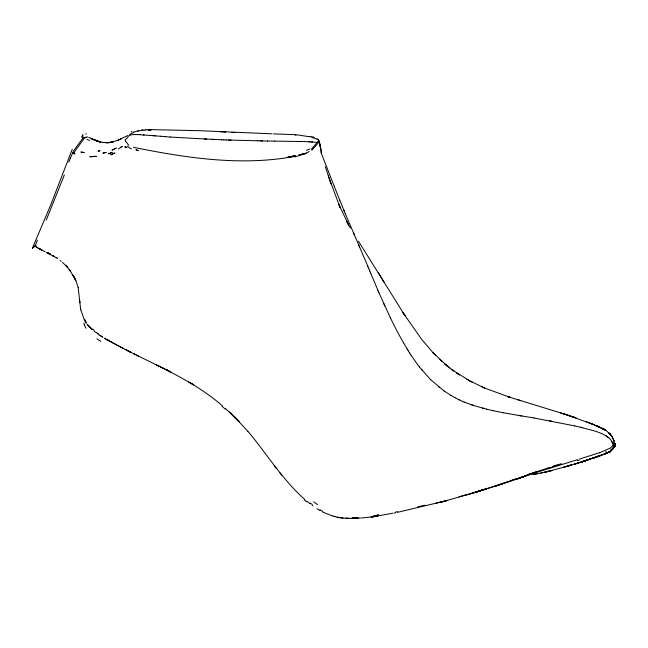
<?xml version="1.0" encoding="UTF-8"?>
<svg xmlns="http://www.w3.org/2000/svg" width="648" height="648" viewBox="0 0 648 648"><rect width="100%" height="100%" fill="white"/><g stroke="black" fill="none" stroke-linecap="round" stroke-linejoin="round"><path stroke-width="0.97" d="M86.022 137.076L82.92 138.121L82.847 134.46L81.656 137.255M531.733 473.704L527.65 474.838M613.47 447.744L615.584 445.516L614.831 443.289L615.446 445.856M563.914 467.192L581.402 462.056L604.851 453.9L609.898 451.705L613.113 448.076M86.111 133.488L85.892 134.241M614.183 442.965L613.478 444.909A9.769 5.111 4.1 0 1 613.162 445.346L612.611 443.418M57.769 258.431L56.595 257.523M32.4 248.216L50.674 205.043L72.244 149.283M515.12 479.18L510.948 480.67L515.128 479.147M506.801 482.161L510.956 480.638M64.346 174.96L46.235 220.158M68.745 162.122L69.352 160.526M536.074 471.874L527.683 474.709L548.702 467.759M548.524 468.212L552.728 466.86M70.381 157.95L73.726 150.636L82.895 138.137M37.39 240.133L35.243 245.722L36.005 245.325M584.431 461.174L587.744 459.57M595.747 457.059L593.042 458.144L600.307 455.609L581.361 462.065L602.656 454.669M613.211 448.303L609.922 451.68L607.249 452.863L605.929 451.842M73.977 152.863L75.022 154.022L73.977 152.871L72.446 153.033L74.002 152.823M604.965 453.819L609.914 451.688L612.911 448.602L609.914 451.688L604.851 453.9L609.914 451.697L612.911 448.594L609.914 451.688L602.543 454.775L609.881 451.721L612.927 448.619L609.857 451.761L607.338 452.685L609.881 451.721L612.919 448.619M74.52 151.826L84.378 138.089L87.61 136.882M613.292 447.736L609.841 451.786L611.129 449.736M609.841 451.786L613.202 447.914L609.881 451.721L604.884 453.819M613.64 443.629C616.37 445.532 610.513 450.23 615.584 445.662L613.494 447.647L615.576 445.5L614.709 445.605L613.413 447.565M311.891 150.182L319.051 141.969L318.403 139.506M126.109 139.109L128.539 136.21M312.36 148.206L318.452 140.786A15.058 4.901 5.7 0 0 318.484 140.503L318.346 139.668M613.178 445.346L610.319 448.068L600.68 452.304M311.996 148.635L311.291 149.323M587.679 459.894L590.522 458.954M600.396 455.512L595.739 457.188L598.217 456.257M571.423 464.981L563.882 467.103L571.398 465.005L567.664 466.147M615.584 445.532L614.847 443.443L615.584 445.524L613.502 447.574L615.584 445.516L614.831 443.281M129.641 134.978L130.815 133.763A4.925 1.458 -8.2 0 1 131.066 133.609L131.131 133.529M118.292 149.024L122.326 146.407L120.706 147.015M127.964 135.472L118.098 140.179L119.896 139.344M607.249 452.863L609.922 451.68L612.911 448.61L609.914 451.697L607.289 452.806L605.88 451.94M119.686 139.45L121.646 138.551M36.499 247.066L35.235 245.673L32.4 248.233L35.235 245.681L36.15 247.172M133.35 132.459L134.938 131.787A9.89 9.266 29.6 0 1 135.699 131.536L137.538 131.131M604.835 453.892L607.249 452.895M118.13 140.162L111.326 142.277L113.003 141.912M523.309 476.709L527.521 475.138L515.038 479.455M599.87 452.596L579.409 459.1M527.529 475.106L519.153 478.103M587.598 459.902L581.426 461.886M557.159 464.972L552.865 466.511L561.354 463.668M482.485 490.05L478.548 491.2L486.494 488.705L470.594 493.719L510.851 480.994M506.825 482.088L498.644 484.769M501.204 484.242L539.776 471.38L577.668 459.643M500.394 484.502L498.782 485.028M502.621 483.854L481.545 490.471M482.468 490.139L474.514 492.61L478.516 491.305M474.522 492.666L478.516 491.435M581.378 462.024L587.582 459.959L574.833 464.017L584.464 461.101M482.509 490.172L444.196 501.317M466.69 494.95L470.586 493.792M466.795 494.602L459.035 496.83M563.898 467.2L544.425 472.335L533.037 474.441M104.709 152.701L102.862 153.212L106.418 152.337M293.941 156.095L292.864 156.387M287.971 157.594L291.592 156.67M544.417 472.351L551.983 470.521L540.845 473.072M291.227 156.792L288.498 157.399M99.889 150.757L98.042 151.187L99.873 150.773M425.137 505.213L417.855 506.752M111.545 142.236L108.467 142.649L113.133 141.888L108.427 142.657L102.797 142.447L108.589 142.714L105.64 142.698M436.153 503.172L447.468 500.45L397.629 512.317M138.267 130.985L141.742 130.337M287.048 157.699C235.807 165.572 183.749 157.472 133.431 147.299M395.531 512.73L394.292 512.957M375.014 516.44L371.328 517.088L378.213 515.897M393.061 513.175L372.106 516.918L360.904 518.019M533.288 474.385L537.16 473.834M142.649 130.199L143.961 130.029M145.784 129.843L148.692 129.673M359.988 518.06L349.321 518.416L341.423 517.906A60.094 51.945 -72.5 0 1 339.082 517.558L335.219 516.699M134.922 134.517L133.853 134.565A21.781 18.128 41.5 0 0 129.26 135.408M150.79 129.616L199.835 130.71L272.022 133.828M233.499 132.516L235.03 132.5L231.968 132.467L234.252 132.516M134.914 134.525L136.534 134.533M274.639 141.118L304.414 141.572M274.639 141.11L267.446 141.021M267.454 141.013L257.791 140.794M260.221 140.851L262.634 140.908M273.586 133.885L295.65 134.703M257.799 140.786L228.671 140.041M299.117 141.394L300.907 141.45M231.101 140.106L226.241 139.968M91.473 156.492L93.029 156.541M136.534 134.541L140.065 134.711M223.811 139.879L226.249 139.96M221.381 139.79L223.819 139.871M221.389 139.782L197.016 138.567M137.068 134.565L137.611 134.59M304.406 141.58L308.764 141.782M211.653 139.361L214.083 139.482M308.756 141.791L311.801 141.977M204.339 138.98L206.777 139.109M197.024 138.559L170.197 137.044M309.623 141.839L310.06 141.863M140.057 134.719L160.421 136.234M143.305 134.938L144.123 135.003M150.636 135.464L152.264 135.586M311.793 141.977L314.102 142.147A18.063 15.034 41.5 0 1 317.139 142.592M312.012 141.993L312.441 142.034M309.857 136.728L311.971 136.906M170.205 137.036L160.412 136.234M153.892 135.707L155.52 135.837M163.685 136.509L165.313 136.647M296.752 134.792L308.561 136.607M342.938 518.06L337.219 517.185M521.672 415.935L503.221 412.752M531.733 417.604L518.311 415.392M531.733 417.612L534.252 418.025M534.244 418.033L574.711 425.906M102.821 142.439L96.22 140.746L94.932 140.268L100.132 141.896L88.736 137.392M313.065 137.06L314.15 137.295M549.318 420.722L551.829 421.2M503.221 412.744L493.266 410.719M574.703 425.914L582.512 427.729M493.266 410.711L486.454 409.115M580.551 427.259L594.718 431.025A72.163 60.062 41.5 0 1 596.646 431.641L601.579 433.504M486.462 409.115L474.296 405.721L464.187 402.116M482.395 408.062L483.748 408.418M560.269 412.825L565.639 414.437L507.659 396.592L510.332 397.451L484.696 388.071L469.403 380.684L472.198 382.199M332.942 516.091L322.664 512.09M562.95 413.602L573.731 417.15L565.639 414.437M520.757 400.699L518.141 399.832M471.623 404.854L472.959 405.292M565.501 414.396L593.519 424.529L588.279 422.512M590.871 423.509L599.854 427.291L597.699 426.327M593.293 424.456L605.783 430.458L599.967 427.332M595.65 425.363L600.323 427.534M586.1 421.629L588.74 422.658M89.537 140.478L86.921 139.352M464.187 402.108L462.356 401.331M484.696 388.071L482.088 386.937M462.364 401.323L459.246 399.889M601.571 433.512L605.532 435.513M46.421 252.412L56.627 257.977M161.32 367.359L163.895 368.542L156.257 364.921L158.752 366.152M166.528 369.959L169.096 371.183L164.066 368.607M459.254 399.881L454.912 397.661M128.628 351.176L131.107 352.431L126.174 349.839L131.082 352.431M123.695 348.543L116.397 344.728M136.169 354.999L138.607 356.254M111.683 342.176L106.879 339.649M45.109 251.756L37.479 247.747L42.557 250.444M601.903 428.247L603.952 429.324L601.968 428.271C604.268 427.283 616.532 441.272 609.784 433.771L610.967 435.132M38.75 248.427L40.038 249.107M111.578 342.12L116.389 344.696M40.055 249.107L41.302 249.78M466.884 379.307L469.638 380.822L451.915 369.668L454.588 371.563M454.92 397.653L450.911 395.385M106.718 339.487C145.355 361.584 188.544 376.383 222.515 405.907M450.919 395.377L444.107 390.979M319.837 510.494L317.05 508.729M605.524 435.513L606.034 435.82A25.159 20.939 41.5 0 1 608.699 437.756L610.027 438.955A8.521 7.096 41.5 0 1 611.736 441.329L612.101 442.098M102.943 337.284L97.832 333.947M99.995 335.397L102.222 336.806M60.094 260.504L61.285 261.282M444.115 390.971L430.701 379.736M312.231 505.343L312.911 505.845M449.744 368.007L444.625 363.82L452.142 369.83M310.181 503.82L306.812 501.171M62.483 262.472L66.841 266.45L67.781 267.575L65.821 265.429L70.592 271.334L69.725 270.046L75.857 280.625L78.27 287.704M96.26 332.78L93.92 330.901M438.534 386.767L439.441 387.496M90.169 327.653L91.895 329.079L87.205 324.389L90.169 327.653L88.614 326.066M447.177 365.926L432.896 352.569L435.472 355.226M230.923 413.327L229.449 412.039L232.996 415.4M304.835 499.495C283.759 480.881 268.669 456.889 251.141 435.173A212.431 210.778 -10 0 0 247.828 431.398M439.838 359.535L442.252 361.706M225.561 408.58L236.933 419.475L247.868 431.357M232.794 415.49L238.958 421.702M234.908 417.417L230.753 413.343M128.822 145.274L125.623 141.361M92.146 329.354L90.396 327.629M430.693 379.744L419.45 366.979M433.148 352.828L421.816 339.584L402.797 312.401L404.854 315.471M421.281 369.279L422.026 370.186M279.839 472.829L281.75 475.154M419.442 366.987L417.652 364.654M417.644 364.662L411.229 355.501M613.332 439.87L614.264 441.677M274.242 465.661L276.007 468.164M404.984 315.673L358.368 241.105M411.221 355.501L409.641 353.006M409.641 353.014L408.094 350.479M408.086 350.487L407.171 348.956M407.163 348.964L403.518 342.776M378.375 272.541L380.489 276.089M384.337 282.609L380.36 275.87M348.365 224.532L350.447 228.056M403.51 342.784L402.918 341.739A320.93 267.089 41.5 0 1 392.826 322.817L390.477 318.022M328.18 175.738L340.127 207.619L338.499 203.739L348.697 225.115M346.769 221.559L348.527 224.799L346.615 221.26M85.909 321.497L85.674 321.044M319.051 141.969L318.241 139.603M75.857 280.625L75.176 279.231M390.469 318.03L378.959 292.758M84.191 319.472L80.66 309.461M383.729 303.523L384.831 305.945M611.995 441.831L612.611 443.426M355.582 237.686L345.457 214.091M353.549 232.94L354.569 235.313M355.59 237.678L359.656 247.155M377.914 290.336L378.95 292.766M358.636 244.79L367.789 266.239M377.914 290.344L370.834 273.432M367.789 266.231L368.801 268.637M368.809 268.628L369.814 271.034M369.822 271.026L370.826 273.44M339.738 200.119L345.449 214.099M343.513 209.426L344.477 211.758M339.73 200.127L334.23 186.243M334.222 186.251L320.728 151.786M329.727 180.12L331.088 183.927L325.32 166.641M320.558 148.019L319.488 142.819L321.611 152.766L319.415 142.374M78.173 287.307L79.874 302.721L79.615 300.137M80.717 309.793L79.842 302.341M131.22 131.957A36.871 3.402 -55.9 0 1 131.989 131.325M125.736 141.304A6.44 3.248 -19.2 0 1 125.372 139.198M131.512 148.918A23.863 12.612 -25.5 0 1 127.494 145.994M288.522 157.027A29.946 3.775 -12.1 0 1 287.186 157.302M292.985 156.646A32.238 14.151 -12 0 1 291.325 157.059M309.218 151.6A34.433 10.417 -13 0 1 294.646 156.954M309.776 148.959A17.488 6.44 -9.2 0 1 306.423 150.401M312.603 148.238A28.042 13.3 -4.7 0 1 312.247 148.676M318.281 139.393A14.135 4.512 -6.4 0 1 318.379 139.668M316.977 138.777A12.255 3.791 -2.2 0 1 317.941 139.442M313.049 137.903A22.413 8.027 -11.7 0 1 316.629 139.004M311.793 137.093A24.689 12.045 -27 0 1 312.895 137.23M309.841 136.623A77.574 52.431 59.2 0 1 308.537 136.501M295.221 135.132A25.871 10.781 -12.3 0 1 296.306 135.197M148.578 130.313A45.328 18.476 -4.5 0 1 150.603 130.256M143.978 130.175A33.04 22.745 -6.4 0 1 145.792 129.997M141.637 129.989A34.223 16.168 -7 0 1 142.568 129.843M138.332 130.839A15.422 2.406 -12.5 0 1 137.643 130.977M133.699 132.071A16.2 1.968 -26.3 0 1 133.391 132.208M131.747 133.399A4.479 0.535 -20.9 0 1 133.172 132.759M36.636 246.937A18.152 2.94 -61.8 0 1 36.523 247.01M69.441 160.429A61.592 10.417 -61.4 0 1 70.462 157.853M85.018 320.015A25.904 9.971 26.3 0 1 84.872 319.634M86.006 328.244A54.4 28.026 1.8 0 1 84.548 325.296M84.37 324.818A54.4 28.026 1.8 0 1 84.208 324.34M84.07 323.862A54.4 28.026 1.8 0 1 83.876 323.117M94.033 330.197A59.827 32.773 2.1 0 1 92.794 329.144M98.294 333.785A43.432 22.056 6.3 0 1 96.722 332.643M100.74 341.383A76.278 35.761 8.2 0 1 96.965 338.807M222.143 406.385A183.489 171.979 63.3 0 1 225.172 409.058M306.52 501.746A64.168 49.086 59.7 0 1 304.511 500.054M312.271 504.549A96.082 41.529 46.5 0 1 310.254 503.034M317.536 504.606A83.786 44.064 49.5 0 1 313.721 501.811M322.785 511.385A56.757 40.403 60.3 0 1 320.007 509.774M335.259 516.577A120.852 103.283 -59.5 0 1 332.975 515.978M397.645 511.685A75.2 50.56 -24.2 0 1 395.572 512.098M577.538 460.696A76.739 29.087 -22.1 0 1 579.223 460.169M599.675 452.847A18.355 2.867 -22.8 0 1 600.445 452.563M613.826 441.976A14.45 4.666 -42 0 1 613.462 443.386M606.034 435.82A25.159 20.939 41.5 0 1 608.691 437.765M615.584 445.622L613.478 447.647L615.584 445.622M114.769 153.025L110.938 154.799L114.769 153.025M116.097 148.1L112.112 150.117L116.097 148.1M110.379 153.106L108.508 153.835L112.201 152.474L110.379 153.106M598.104 456.346L593.025 458.193L600.275 455.633L598.088 456.362M498.571 484.996L494.497 486.421L498.571 484.996M523.317 476.798L515.079 479.544L523.317 476.798M378.375 514.941L371.288 516.78L378.375 514.941M571.325 464.964L567.608 466.139L571.325 464.964M578.235 462.996L574.833 464.017L578.21 463.02M302.689 153.981L298.777 155.123L306.382 153.446L302.689 153.981M443.669 501.406L439.887 502.403L443.661 501.414M295.253 155.739L288.247 157.172L295.253 155.739M96.317 156.362L93.069 156.476L96.317 156.362M91.384 156.638L89.74 156.719L92.988 156.622L91.384 156.638M149.899 129.762L148.206 129.811L151.535 129.746L149.899 129.762M355.088 517.971L352.026 518.044L358.223 518.011L355.088 517.971M348.948 518.351L345.951 518.319L348.948 518.384M222.823 131.666L219.704 131.584L225.82 131.836L222.823 131.666M125.987 147.023L124.675 146.942L127.008 147.639L125.987 147.023M84.094 152.531L81.032 152.086L84.094 152.531M100.383 142.204L99.079 141.896L100.375 142.204M575.918 417.79L573.083 416.875L575.918 417.79M97.581 141.175L93.766 139.79L97.581 141.175M137.084 150.198L135.894 149.737L138.299 150.717L137.084 150.198M598.136 426.457L595.828 425.436L598.136 426.457M92.543 139.28L91.19 138.672L92.543 139.28M48.997 253.579L47.725 252.955L50.277 254.243L48.997 253.579M49.013 253.66L47.758 253.02L50.325 254.348L47.782 253.028L50.301 254.34L49.037 253.676M54.189 256.454L52.853 255.766L54.157 256.43M135.351 354.545L133.691 353.687L135.343 354.561M191.379 383.414L188.9 382.134L193.841 384.863L191.379 383.414M109.196 340.848L104.482 338.305L109.196 340.848M171.477 372.535L168.998 371.215L171.469 372.543M168.934 371.134L166.439 369.733L168.926 371.15M459.554 374.884L456.824 373.159L459.554 374.884M238.934 421.411L234.884 417.166L238.934 421.411M609.898 433.877L608.61 432.621L609.898 433.877M612.571 437.594L611.712 436.226L612.571 437.594M86.233 323.052L84.329 319.618L86.233 323.052M73.273 275.797L72.414 274.388L73.273 275.797M75.435 279.466L73.613 276.089L75.435 279.466M613.3 439.044L612.449 437.546L614.045 440.996L613.3 439.044M319.189 142.098L318.322 139.555L319.189 142.098"/></g></svg>
